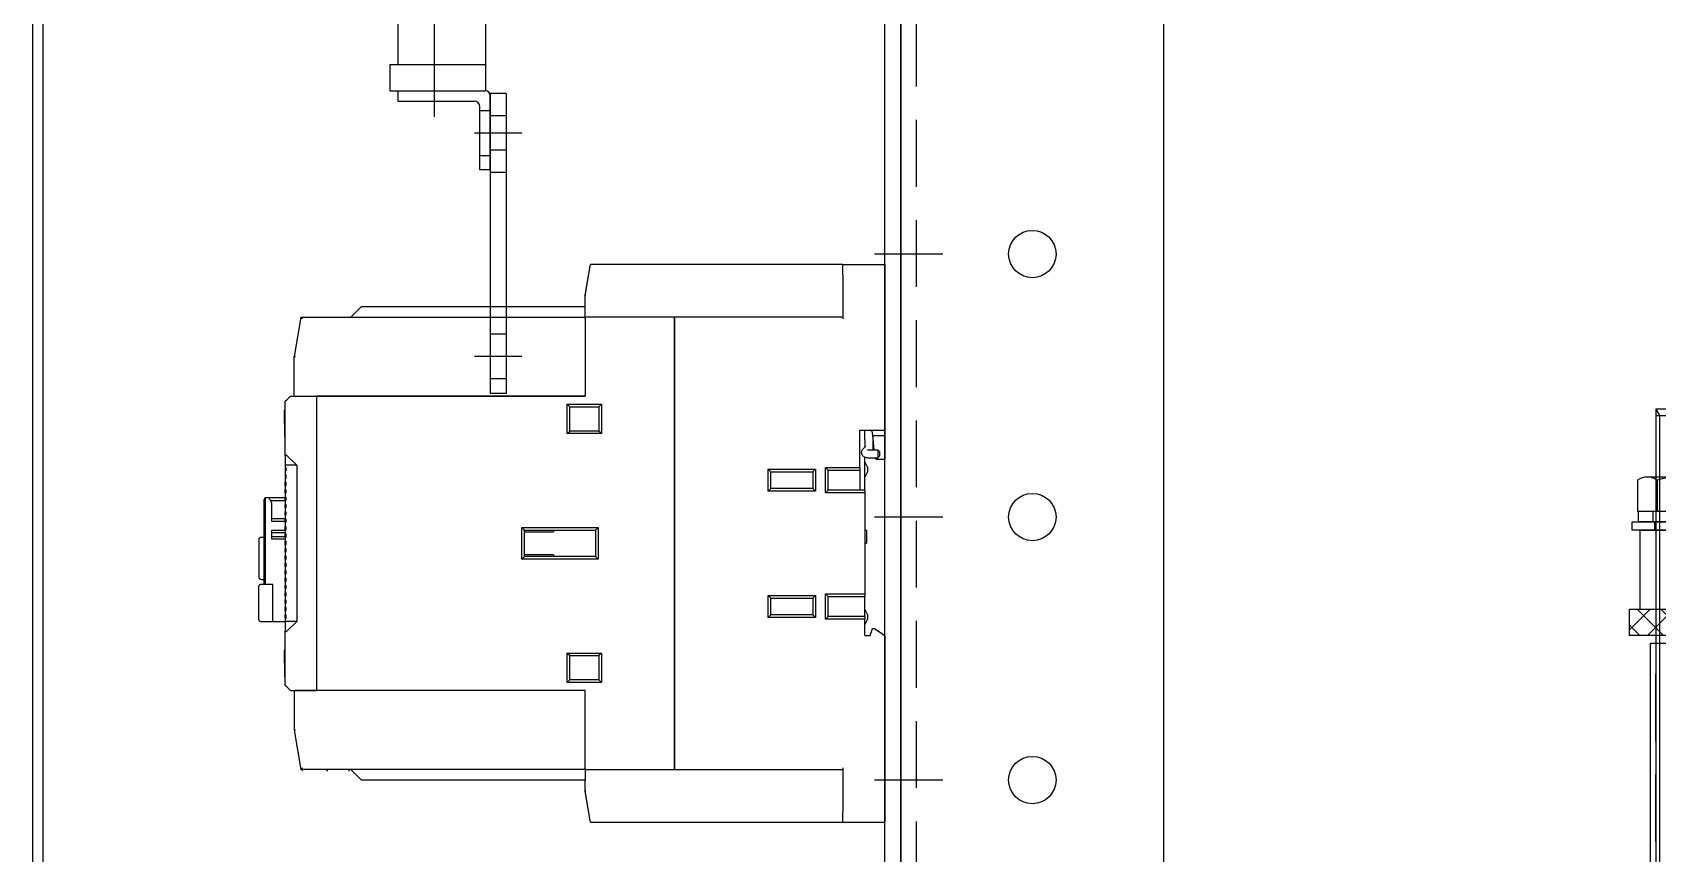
# Model space of a CAD drawing. Header units: millimetres. Extents: x 24815 to 37444, y -10619 to 6020.
# Drawn here: x 35614.8 to 35923.6, y 583 to 739.1 of the extents above; entities that cross this region are included whole.
import ezdxf

# ---------------------------------------------------------------- set-up
doc = ezdxf.new("R2010")
doc.units = ezdxf.units.MM
for name, pattern in [('CENTER', [50.800000000000004, 31.75, -6.35, 6.35, -6.35]), ('CENTER2', [28.575000000000003, 19.05, -3.175, 3.175, -3.175]), ('HIDDEN', [9.524999999999999, 6.35, -3.175]), ('HIDDEN2', [4.762499999999999, 3.175, -1.5875]), ('HIDDENX2', [19.049999999999997, 12.7, -6.349999999999999])]:
    doc.linetypes.add(name, pattern=pattern)
for name, color, linetype in [('3', 3, 'Continuous'), ('CEN', 1, 'CENTER'), ('CENTER', 1, 'CENTER'), ('H', 2, 'HIDDEN'), ('HIDDEN', 2, 'HIDDEN'), ('mmm', 7, 'Continuous'), ('THIN', 3, 'Continuous')]:
    doc.layers.add(name, color=color, linetype=linetype)
doc.layers.add('case', color=3, linetype='Continuous', lineweight=30)

# ---------------------------------------------------------------- blocks, each defined once
blk = doc.blocks.new('234567890oplkjhgijsdertyuioll')
at = {"color": 140}
for p, q in [((-17498.04953878214, 8543.322446422517), (-17498.04953878214, 9439.322446422513)), ((-17448.04953878214, 8543.322446422517), (-17448.04953878214, 9439.322446422513))]:
    blk.add_line(p, q, dxfattribs=at)
at = {"color": 1}
for p, q in [((-17490.04953878214, 9216.322446422506), (-17503.04953878216, 9216.322446422506)), ((-17490.04953878214, 9216.322446422506), (-17503.04953878216, 9216.322446422506)), ((-17490.04953878214, 9166.322446422506), (-17503.04953878216, 9166.322446422506)), ((-17490.04953878214, 9116.322446422506), (-17503.04953878216, 9116.322446422506))]:
    blk.add_line(p, q, dxfattribs=at)
at = {"color": 140}
for centre in [(-17473.04953878214, 9216.322446422528), (-17473.04953878214, 9166.322446422528), (-17473.04953878214, 9116.322446422528)]:
    blk.add_circle(centre, 4.5, dxfattribs=at)
at = {"layer": 'HIDDEN', "color": 2, "linetype": 'HIDDENX2'}
blk.add_line((-17495.04953878214, 8543.322446422517), (-17495.04953878214, 9439.322446422513), dxfattribs=at)
blk = doc.blocks.new('A$C7B1C76C4')
at = {"layer": '3'}
blk.add_lwpolyline([(20.00000000002183, -64.99999999990541), (19.99999999998545, -52.99999999990541), (2.182787284255028e-11, -52.99999999996362), (-3.979948814958334e-09, -747.0000000000364), (20.00000000002183, -747.0000000000364), (20.00000000002183, -735.0000000000946), (18.00000000001455, -735.0000000000946), (18.00000000001455, -745.0000000000655), (2.000000000021828, -745.0000000000655), (2.000000000021828, -54.99999999994179), (18.00000000001455, -54.99999999994179), (18.00000000001455, -64.99999999990541), (20.00000000002183, -64.99999999990541)], dxfattribs=at)
blk.add_blockref('234567890oplkjhgijsdertyuioll', (17663.04953878214, -9441.322446422544))
blk = doc.blocks.new('8796OUKHJFNFGFGFGFG')
at = {"layer": 'case', "color": 3, "lineweight": -3}
for p, q in [((-10103.01621569558, 14355.55517167767), (-10103.01621569558, 14900.55517167767)), ((-10100.01621569559, 14900.55517167767), (-10100.01621569558, 14355.55517167767))]:
    blk.add_line(p, q, dxfattribs=at)
blk = doc.blocks.new('A$C228F49E4')
at = {"color": 7, "linetype": 'Continuous'}
for p, q in [((-24.05811916634957, -0.2939692619984271), (-24.00628445415168, 0)), ((-24.02391715215163, -0.2999999999992724), (-23.97101905784984, 0)), ((-23.97101905784984, 0), (-24.00628445415168, 0)), ((23.97101905784984, 0), (-23.97101905784984, 0)), ((23.97101905784984, 0), (31.97101905795171, 0)), ((23.97101905784984, 0), (31.97101905795171, 0)), ((23.97101905784984, -2.000000000098225), (23.97101905784984, 0)), ((31.97101905795171, 0), (31.97101905795171, -2.000000000098225)), ((-25.02898094204829, -5.799999999897409), (-24.05811916634957, -0.2939692619984271)), ((-25.02898094204829, -6), (-24.02391715215163, -0.2999999999992724)), ((23.97101905784984, -2.000000000098225), (23.97101905784984, -10.29999999989741)), ((31.97101905795171, -2.000000000098225), (31.97101905795171, -31.5)), ((-25.02898094204829, -5.799999999897409), (-25.02898094204829, -6)), ((-25.02898094204829, -8.000000000098225), (-25.02898094204829, -6)), ((-67.52898094215016, -8.000000000098225), (-69.52898094225202, -9.999999999898137)), ((-67.52898094215016, -8.000000000098225), (-25.02898094204829, -8.000000000098225)), ((-25.02898094204829, -9.999999999898137), (-25.02898094204829, -8.000000000098225)), ((-79.00652858684953, -9.999999999898137), (-80.32898094225129, -17.49999999989814)), ((-79.00652858684953, -9.999999999898137), (-25.02898094204829, -9.999999999898137)), ((-79.00652858684953, -9.999999999898137), (-25.02898094204829, -9.999999999898137)), ((-25.02898094204829, -9.999999999898137), (-25.02898094204829, -10.01809613789737)), ((-8.02898094225202, -9.999999999898137), (-25.02898094204829, -9.999999999898137)), ((-25.02898094204829, -10.01809613789737), (-25.02898094204829, -9.999999999898137)), ((-25.02898094204829, -10.01809613789737), (-25.02898094204829, -10.05760070339966)), ((-25.02898094204829, -10.05760070339966), (-25.02898094204829, -10.01809613789737)), ((-25.02898094204829, -10.05760070339966), (-25.02898094204829, -10.0904332850987)), ((-25.02898094204829, -10.0904332850987), (-25.02898094204829, -10.05760070339966)), ((-25.02898094204829, -10.0904332850987), (-25.02898094204829, -10.12336190639871)), ((-25.02898094204829, -10.12336190639871), (-25.02898094204829, -10.0904332850987)), ((-25.02898094204829, -10.12336190639871), (-25.02898094204829, -10.20081601619859)), ((-25.02898094204829, -10.20081601619859), (-25.02898094204829, -10.12336190639871)), ((-25.02898094204829, -10.20081601619859), (-25.02898094204829, -10.29999999989741)), ((-25.02898094204829, -10.29999999989741), (-25.02898094204829, -10.20081601619859)), ((-25.02898094204829, -10.29999999989741), (-25.02898094204829, -24.99999999989814)), ((-25.02898094204829, -10.29999999989741), (-25.02898094204829, -24.99999999989814)), ((23.97101905784984, -9.999999999898137), (-8.02898094225202, -9.999999999898137)), ((-8.02898094225202, -10.01449422239966), (-8.02898094225202, -9.999999999898137)), ((-8.02898094225202, -9.999999999898137), (-8.02898094225202, -10.29999999989741)), ((-8.02898094225202, -10.05779975789847), (-8.02898094225202, -10.01449422239966)), ((-8.02898094225202, -10.12367982149954), (-8.02898094225202, -10.05779975789847)), ((-8.02898094225202, -10.20795447839919), (-8.02898094225202, -10.12367982149954)), ((-8.02898094225202, -10.29999999989741), (-8.02898094225202, -10.20795447839919)), ((-8.02898094225202, -10.29999999989741), (-8.02898094225202, -95.69999999999891)), ((-8.02898094225202, -95.69999999999891), (-8.02898094225202, -10.29999999989741)), ((-80.32898094225129, -24.99999999989814), (-80.32898094225129, -17.49999999989814)), ((-80.32898094225129, -24.99999999989814), (-80.32898094225129, -17.49999999989814)), ((-82.12898094225056, -27.69999999989886), (-82.12898094225056, -29.84999999999854)), ((-82.12898094225056, -29.84999999999854), (-82.12898094225056, -27.70004369639901)), ((-82.02898094204829, -26.00000000009823), (-81.72898094205266, -25.70000000009895)), ((-82.02898094204829, -36.32842329509913), (-82.02898094204829, -26.00000000009823)), ((-82.02898094204829, -36.32842329509913), (-82.02898094204829, -26.00000000009823)), ((-81.02898094215016, -24.99999999989814), (-81.72898094205266, -25.70000000009895)), ((-81.02898094215016, -24.99999999989814), (-80.32898094225129, -24.99999999989814)), ((-80.32898094225129, -24.99999999989814), (-80.02898094225202, -24.99999999989814)), ((-80.02898094225202, -24.99999999989814), (-76.02898094204829, -24.99999999989814)), ((-80.02898094225202, -24.99999999989814), (-76.02898094204829, -24.99999999989814)), ((-76.02898094204829, -24.99999999989814), (-25.02898094204829, -24.99999999989814)), ((-76.02898094204829, -24.99999999989814), (-76.02898094204829, -80.99999999999818)), ((-76.02898094204829, -24.99999999989814), (-76.02898094204829, -80.99999999999818)), ((-25.02898094204829, -24.99999999989814), (-76.02898094204829, -24.99999999989814)), ((-28.42898094224984, -26.54999999999927), (-27.92898094215161, -27.0500000000975)), ((-28.42898094224984, -32.15000000009968), (-28.42898094224984, -26.54999999999927)), ((-28.42898094224984, -26.54999999999927), (-21.92898094215161, -26.54999999999927)), ((-27.92898094215161, -27.0500000000975), (-22.42898094224984, -27.0500000000975)), ((-27.92898094215161, -31.64999999999782), (-27.92898094215161, -27.0500000000975)), ((-21.92898094215161, -26.54999999999927), (-22.42898094224984, -27.0500000000975)), ((-22.42898094224984, -27.0500000000975), (-22.42898094224984, -31.64999999999782)), ((-21.92898094215161, -26.54999999999927), (-21.92898094215161, -32.15000000009968)), ((-82.12898094225056, -30.20000000009895), (-82.12898094225056, -29.84999999999854)), ((-82.12898094225056, -29.84999999999854), (-82.12898094225056, -30.20000000009895)), ((-82.12898094225056, -30.20000000009895), (-82.12898094225056, -30.54999999989741)), ((-82.12898094225056, -30.20000000009895), (-82.12898094225056, -30.54999999989741)), ((-82.12898094225056, -30.54999999989741), (-82.12898094225056, -32.69995630349877)), ((-82.12898094225056, -30.54999999989741), (-82.12898094225056, -32.69999999999891)), ((-28.42898094224984, -32.15000000009968), (-27.92898094215161, -31.64999999999782)), ((-21.92898094215161, -32.15000000009968), (-28.42898094224984, -32.15000000009968)), ((-22.42898094224984, -31.64999999999782), (-27.92898094215161, -31.64999999999782)), ((-21.92898094215161, -32.15000000009968), (-22.42898094224984, -31.64999999999782)), ((27.1710190579488, -38.60000000009859), (27.1710190579488, -31.5)), ((27.1710190579488, -31.5), (31.97101905795171, -31.5)), ((28.17101905785057, -31.58987272859849), (28.17101905785057, -31.5)), ((28.17101905785057, -33.3205080755979), (28.17101905785057, -31.58987272859849)), ((28.17101905785057, -33.3205080755979), (28.17101905785057, -34.68994744799784)), ((28.17101905785057, -33.3205080755979), (28.17101905785057, -34.68994744799784)), ((29.65850772134763, -32.49999999989814), (29.6109508198515, -31.95642212849998)), ((29.89905625875144, -35.24948236199816), (29.65850772134763, -32.49999999989814)), ((29.65850772134763, -32.49999999989814), (31.97101905795171, -32.49999999989814)), ((29.67101905785057, -32.64300523019847), (29.67101905785057, -34.96472381969943)), ((29.67101905785057, -32.64300523019847), (29.67101905785057, -34.96472381969943)), ((31.97101905795171, -31.5), (31.97101905795171, -32.49999999989814)), ((31.97101905795171, -32.49999999989814), (31.97101905795171, -36.99999999989814)), ((-82.02898094204829, -36.32842329509913), (-82.02898094204829, -38.15000000009968)), ((-81.72898094205266, -36.32842329509913), (-79.76623924245177, -38.15000000009968)), ((28.03364765594779, -34.82948308109917), (27.71752328775074, -35.15058786179725)), ((28.35559746765102, -34.50246107939893), (28.03364765594779, -34.82948308109917)), ((28.17101905785057, -42.89999999999782), (28.17101905785057, -36.59612294639737)), ((29.22101905784984, -35.24948236199816), (30.62098531425181, -35.24948236199816)), ((29.22101905784984, -36.74948236199816), (30.62098531425181, -36.74948236199816)), ((30.05371403145, -36.74948236199816), (30.32710605945067, -36.99999999989814)), ((30.32710605945067, -36.99999999989814), (31.97101905795171, -36.99999999989814)), ((30.62098452555256, -35.24948236199816), (30.62101905794952, -36.19359664559852)), ((30.62101905794952, -36.19359664559852), (30.62098452555256, -36.74948236199816)), ((30.92102424075165, -35.54949742709869), (30.62099395034784, -35.24947372559836)), ((30.92102424075165, -36.44946729659932), (30.62099395034784, -36.74949099809965)), ((30.9210190579488, -35.54958634049763), (30.9210190579488, -35.99948236199816)), ((30.9210190579488, -35.99948236199816), (30.9210190579488, -36.11595093209871)), ((30.9210190579488, -36.11595093209871), (30.9210190579488, -36.44937838319856)), ((-82.02898094204829, -38.15000000009968), (-82.02898094204829, -38.60000000009859)), ((-79.76623924245177, -38.15000000009968), (-82.02898094204829, -38.15000000009968)), ((-82.02898094204829, -38.60000000009859), (-82.02898094204829, -39.20000000009895)), ((-82.02898094204829, -38.60000000009859), (-81.82898094225129, -38.60000000009859)), ((-82.02898094204829, -39.20000000009895), (-82.02898094204829, -39.99999999989814)), ((-82.02898094204829, -39.20000000009895), (-81.82898094225129, -39.20000000009895)), ((-82.02898094204829, -39.99999999989814), (-82.02898094204829, -40.29999999989741)), ((-82.02898094204829, -39.99999999989814), (-81.82898094225129, -39.99999999989814)), ((-81.82898094225129, -39.20000000009895), (-81.82898094225129, -38.60000000009859)), ((-81.82898094225129, -40.5999999998985), (-81.82898094225129, -39.99999999989814)), ((-79.76623924245177, -38.15000000009968), (-79.76623924245177, -67.85000000009859)), ((9.771019057947342, -38.90000000009968), (18.77101905794734, -38.90000000009968)), ((9.771019057947342, -43.10000000009859), (9.771019057947342, -38.90000000009968)), ((9.771019057947342, -38.90000000009968), (10.27101905775089, -39.39999999989959)), ((10.27101905775089, -42.59999999999854), (10.27101905775089, -39.39999999989959)), ((10.27101905775089, -39.39999999989959), (18.27101905784912, -39.39999999989959)), ((18.77101905794734, -38.90000000009968), (18.27101905784912, -39.39999999989959)), ((18.27101905784912, -39.39999999989959), (18.27101905784912, -42.59999999999854)), ((18.77101905794734, -38.90000000009968), (18.77101905794734, -43.10000000009859)), ((20.67101905785057, -38.60000000009859), (27.1710190579488, -38.60000000009859)), ((20.67101905785057, -43.40000000009968), (20.67101905785057, -38.60000000009859)), ((20.67101905785057, -38.60000000009859), (21.1710190579488, -39.0999999998985)), ((21.1710190579488, -39.0999999998985), (27.1710190579488, -39.0999999998985)), ((21.1710190579488, -42.89999999999782), (21.1710190579488, -39.0999999998985)), ((27.1710190579488, -38.60000000009859), (27.1710190579488, -39.0999999998985)), ((27.1710190579488, -39.0999999998985), (27.1710190579488, -42.89999999999782)), ((28.6710190579488, -38.49999999989814), (28.17101905785057, -37.5)), ((28.17101905785057, -40.5), (28.6710190579488, -39.50000000009823)), ((28.6710190579488, -38.49999999989814), (28.6710190579488, -39.50000000009823)), ((-82.02898094204829, -40.29999999989741), (-82.02898094204829, -40.5999999998985)), ((-82.02898094204829, -40.5999999998985), (-82.02898094204829, -41.39999999999782)), ((-82.02898094204829, -40.5999999998985), (-81.82898094225129, -40.5999999998985)), ((-82.02898094204829, -42), (-82.02898094204829, -41.39999999999782)), ((-82.02898094204829, -41.39999999999782), (-81.82898094225129, -41.39999999999782)), ((-82.02898094204829, -42), (-82.02898094204829, -42.8000000000975)), ((-82.02898094204829, -42), (-81.82898094225129, -42)), ((-82.02898094204829, -43.40000000009968), (-82.02898094204829, -42.8000000000975)), ((-82.02898094204829, -42.8000000000975), (-81.82898094225129, -42.8000000000975)), ((-81.82898094225129, -42), (-81.82898094225129, -41.39999999999782)), ((-81.82898094225129, -43.40000000009968), (-81.82898094225129, -42.8000000000975)), ((9.771019057947342, -43.10000000009859), (10.27101905775089, -42.59999999999854)), ((18.77101905794734, -43.10000000009859), (9.771019057947342, -43.10000000009859)), ((18.27101905784912, -42.59999999999854), (10.27101905775089, -42.59999999999854)), ((18.77101905794734, -43.10000000009859), (18.27101905784912, -42.59999999999854)), ((20.67101905785057, -43.40000000009968), (21.1710190579488, -42.89999999999782)), ((28.17101905785057, -42.89999999999782), (21.1710190579488, -42.89999999999782)), ((28.17101905785057, -42.89999999999782), (28.17101905785057, -43.40000000009968)), ((-86.02898094204829, -60.85000000009859), (-86.02898094204829, -44.65000000009968)), ((-85.72898094204902, -60.85000000009859), (-85.72898094204902, -44.35000000009859)), ((-82.02898094204829, -44.35000000009859), (-85.72898094204902, -44.35000000009859)), ((-84.52898094204829, -45.35000000009859), (-85.02898094204829, -44.35000000009859)), ((-84.77898094204829, -44.85000000009859), (-81.8289809420512, -44.85000000009859)), ((-84.52898094204829, -48.85000000009859), (-84.52898094204829, -45.35000000009859)), ((-82.02898094204829, -43.40000000009968), (-82.02898094204829, -44.19999999989886)), ((-82.02898094204829, -43.40000000009968), (-81.82898094225129, -43.40000000009968)), ((-82.02898094204829, -44.79999999989741), (-82.02898094204829, -44.19999999989886)), ((-82.02898094204829, -44.19999999989886), (-81.82898094225129, -44.19999999989886)), ((-82.02898094204829, -44.79999999989741), (-82.02898094204829, -45.59999999999854)), ((-82.02898094204829, -44.79999999989741), (-81.82898094225129, -44.79999999989741)), ((-82.02898094204829, -46.19999999999891), (-82.02898094204829, -45.59999999999854)), ((-82.02898094204829, -45.59999999999854), (-81.82898094225129, -45.59999999999854)), ((-82.02898094204829, -46.19999999999891), (-82.02898094204829, -47.00000000009823)), ((-82.02898094204829, -46.19999999999891), (-81.82898094225129, -46.19999999999891)), ((-81.82898094225129, -44.79999999989741), (-81.82898094225129, -44.19999999989886)), ((-81.82898094225129, -46.19999999999891), (-81.82898094225129, -45.59999999999854)), ((28.17101905785057, -43.40000000009968), (20.67101905785057, -43.40000000009968)), ((28.17101905785057, -43.40000000009968), (28.17101905785057, -62.60000000009859)), ((-82.02898094204829, -48.35000000009859), (-84.52898094204829, -48.35000000009859)), ((-82.02898094204829, -48.85000000009859), (-84.52898094204829, -48.85000000009859)), ((-82.02898094204829, -47.60000000009859), (-82.02898094204829, -47.00000000009823)), ((-82.02898094204829, -47.00000000009823), (-81.82898094225129, -47.00000000009823)), ((-82.02898094204829, -47.60000000009859), (-82.02898094204829, -48.39999999989959)), ((-82.02898094204829, -47.60000000009859), (-81.82898094225129, -47.60000000009859)), ((-82.02898094204829, -48.99999999989814), (-82.02898094204829, -48.39999999989959)), ((-82.02898094204829, -48.39999999989959), (-81.82898094225129, -48.39999999989959)), ((-82.02898094204829, -48.99999999989814), (-82.02898094204829, -49.79999999999927)), ((-82.02898094204829, -48.99999999989814), (-81.82898094225129, -48.99999999989814)), ((-81.82898094225129, -47.60000000009859), (-81.82898094225129, -47.00000000009823)), ((-81.82898094225129, -48.99999999989814), (-81.82898094225129, -48.39999999989959)), ((-87.02898094204829, -52.35000000009859), (-87.02898094204829, -59.35000000009859)), ((-86.52898094204829, -51.85000000009859), (-86.02898094204829, -51.85000000009859)), ((-84.52898094204829, -52.21602540389722), (-84.52898094204829, -50.48397459629814)), ((-84.52898094204829, -50.48397459629814), (-82.02898094204829, -50.48397459629814)), ((-84.52898094204829, -50.91698729819836), (-82.02898094204829, -50.91698729819836)), ((-82.02898094204829, -51.78301270199881), (-84.52898094204829, -51.78301270199881)), ((-82.02898094204829, -52.21602540389722), (-84.52898094204829, -52.21602540389722)), ((-82.02898094204829, -50.39999999999782), (-82.02898094204829, -49.79999999999927)), ((-82.02898094204829, -49.79999999999927), (-81.82898094225129, -49.79999999999927)), ((-82.02898094204829, -50.39999999999782), (-82.02898094204829, -51.20000000009895)), ((-82.02898094204829, -50.39999999999782), (-81.82898094225129, -50.39999999999782)), ((-82.02898094204829, -51.8000000000975), (-82.02898094204829, -51.20000000009895)), ((-82.02898094204829, -51.20000000009895), (-81.82898094225129, -51.20000000009895)), ((-82.02898094204829, -51.8000000000975), (-82.02898094204829, -52.5999999998985)), ((-82.02898094204829, -51.8000000000975), (-81.82898094225129, -51.8000000000975)), ((-81.82898094225129, -50.39999999999782), (-81.82898094225129, -49.79999999999927)), ((-81.82898094225129, -51.8000000000975), (-81.82898094225129, -51.20000000009895)), ((-37.02898094204829, -50.00000000009823), (-22.52898094215016, -50.00000000009823)), ((-37.02898094204829, -56.00000000009823), (-37.02898094204829, -50.00000000009823)), ((-37.02898094204829, -50.00000000009823), (-36.52898094225202, -50.49999999989814)), ((-36.52898094225202, -55.5), (-36.52898094225202, -50.49999999989814)), ((-36.52898094225202, -50.49999999989814), (-23.02898094225202, -50.49999999989814)), ((-36.52898094225202, -50.79999999989741), (-31.02898094204829, -50.79999999989741)), ((-31.02898094204829, -50.49999999989814), (-31.02898094204829, -50.79999999989741)), ((-22.52898094215016, -50.00000000009823), (-23.02898094225202, -50.49999999989814)), ((-23.02898094225202, -50.49999999989814), (-23.02898094225202, -55.5)), ((-22.52898094215016, -50.00000000009823), (-22.52898094215016, -56.00000000009823)), ((28.17101905785057, -50.49999999989814), (28.47101905784984, -50.49999999989814)), ((28.47101905784984, -50.49999999989814), (28.47101905784984, -53.00000000009823)), ((-82.02898094204829, -53.19999999989886), (-82.02898094204829, -52.5999999998985)), ((-82.02898094204829, -52.5999999998985), (-81.82898094225129, -52.5999999998985)), ((-82.02898094204829, -53.19999999989886), (-82.02898094204829, -54)), ((-82.02898094204829, -53.19999999989886), (-81.82898094225129, -53.19999999989886)), ((-82.02898094204829, -54.59999999999854), (-82.02898094204829, -54)), ((-82.02898094204829, -54), (-81.82898094225129, -54)), ((-82.02898094204829, -54.59999999999854), (-82.02898094204829, -55.40000000009968)), ((-82.02898094204829, -54.59999999999854), (-81.82898094225129, -54.59999999999854)), ((-82.02898094204829, -56.00000000009823), (-82.02898094204829, -55.40000000009968)), ((-82.02898094204829, -55.40000000009968), (-81.82898094225129, -55.40000000009968)), ((-81.82898094225129, -53.19999999989886), (-81.82898094225129, -52.5999999998985)), ((-81.82898094225129, -54.59999999999854), (-81.82898094225129, -54)), ((-81.82898094225129, -56.00000000009823), (-81.82898094225129, -55.40000000009968)), ((-37.02898094204829, -56.00000000009823), (-36.52898094225202, -55.5)), ((-31.02898094204829, -55.19999999999891), (-36.52898094225202, -55.19999999999891)), ((-23.02898094225202, -55.5), (-36.52898094225202, -55.5)), ((-31.02898094204829, -55.19999999999891), (-31.02898094204829, -55.5)), ((-22.52898094215016, -56.00000000009823), (-23.02898094225202, -55.5)), ((28.17101905785057, -53.00000000009823), (28.47101905784984, -53.00000000009823)), ((-82.02898094204829, -56.00000000009823), (-82.02898094204829, -56.79999999989741)), ((-82.02898094204829, -56.00000000009823), (-81.82898094225129, -56.00000000009823)), ((-82.02898094204829, -57.39999999989959), (-82.02898094204829, -56.79999999989741)), ((-82.02898094204829, -56.79999999989741), (-81.82898094225129, -56.79999999989741)), ((-82.02898094204829, -57.39999999989959), (-82.02898094204829, -58.19999999999891)), ((-82.02898094204829, -57.39999999989959), (-81.82898094225129, -57.39999999989959)), ((-82.02898094204829, -58.79999999999927), (-82.02898094204829, -58.19999999999891)), ((-82.02898094204829, -58.19999999999891), (-81.82898094225129, -58.19999999999891)), ((-81.82898094225129, -57.39999999989959), (-81.82898094225129, -56.79999999989741)), ((-81.82898094225129, -58.79999999999927), (-81.82898094225129, -58.19999999999891)), ((-22.52898094215016, -56.00000000009823), (-37.02898094204829, -56.00000000009823)), ((-87.02898094204829, -67.5500000000975), (-87.02898094204829, -61.15000000009968)), ((-84.3289809420512, -60.85000000009859), (-86.72898094204902, -60.85000000009859)), ((-86.52898094204829, -59.85000000009859), (-86.02898094204829, -59.85000000009859)), ((-84.3289809420512, -67.85000000009859), (-84.3289809420512, -60.85000000009859)), ((-82.02898094204829, -58.79999999999927), (-82.02898094204829, -59.60000000009859)), ((-82.02898094204829, -58.79999999999927), (-81.82898094225129, -58.79999999999927)), ((-82.02898094204829, -60.20000000009895), (-82.02898094204829, -59.60000000009859)), ((-82.02898094204829, -59.60000000009859), (-81.82898094225129, -59.60000000009859)), ((-82.02898094204829, -60.20000000009895), (-82.02898094204829, -60.99999999989814)), ((-82.02898094204829, -60.20000000009895), (-81.82898094225129, -60.20000000009895)), ((-82.02898094204829, -61.5999999998985), (-82.02898094204829, -60.99999999989814)), ((-82.02898094204829, -60.99999999989814), (-81.82898094225129, -60.99999999989814)), ((-82.02898094204829, -61.5999999998985), (-82.02898094204829, -62.39999999999782)), ((-82.02898094204829, -61.5999999998985), (-81.82898094225129, -61.5999999998985)), ((-81.82898094225129, -60.20000000009895), (-81.82898094225129, -59.60000000009859)), ((-81.82898094225129, -61.5999999998985), (-81.82898094225129, -60.99999999989814)), ((-82.02898094204829, -63), (-82.02898094204829, -62.39999999999782)), ((-82.02898094204829, -62.39999999999782), (-81.82898094225129, -62.39999999999782)), ((-82.02898094204829, -63), (-82.02898094204829, -63.8000000000975)), ((-82.02898094204829, -63), (-81.82898094225129, -63)), ((-82.02898094204829, -64.40000000009968), (-82.02898094204829, -63.8000000000975)), ((-82.02898094204829, -63.8000000000975), (-81.82898094225129, -63.8000000000975)), ((-82.02898094204829, -64.40000000009968), (-82.02898094204829, -65.19999999989886)), ((-82.02898094204829, -64.40000000009968), (-81.82898094225129, -64.40000000009968)), ((-81.82898094225129, -63), (-81.82898094225129, -62.39999999999782)), ((-81.82898094225129, -64.40000000009968), (-81.82898094225129, -63.8000000000975)), ((9.771019057947342, -62.90000000009968), (18.77101905794734, -62.90000000009968)), ((9.771019057947342, -67.10000000009859), (9.771019057947342, -62.90000000009968)), ((9.771019057947342, -62.90000000009968), (10.27101905775089, -63.39999999989959)), ((10.27101905775089, -66.59999999999854), (10.27101905775089, -63.39999999989959)), ((10.27101905775089, -63.39999999989959), (18.27101905784912, -63.39999999989959)), ((18.27101905784912, -63.39999999989959), (18.77101905794734, -62.90000000009968)), ((18.27101905784912, -63.39999999989959), (18.27101905784912, -66.59999999999854)), ((18.77101905794734, -62.90000000009968), (18.77101905794734, -67.10000000009859)), ((20.67101905785057, -62.60000000009859), (28.17101905785057, -62.60000000009859)), ((20.67101905785057, -67.40000000009968), (20.67101905785057, -62.60000000009859)), ((20.67101905785057, -62.60000000009859), (21.1710190579488, -63.0999999998985)), ((21.1710190579488, -63.0999999998985), (28.17101905785057, -63.0999999998985)), ((21.1710190579488, -66.89999999999782), (21.1710190579488, -63.0999999998985)), ((28.17101905785057, -62.60000000009859), (28.17101905785057, -63.0999999998985)), ((28.17101905785057, -66.89999999999782), (28.17101905785057, -63.0999999998985)), ((-86.72898094204902, -67.85000000009859), (-82.02898094204829, -67.85000000009859)), ((-82.02898094204829, -65.79999999989741), (-82.02898094204829, -65.19999999989886)), ((-82.02898094204829, -65.19999999989886), (-81.82898094225129, -65.19999999989886)), ((-82.02898094204829, -65.79999999989741), (-82.02898094204829, -66.59999999999854)), ((-82.02898094204829, -65.79999999989741), (-81.82898094225129, -65.79999999989741)), ((-82.02898094204829, -67.19999999999891), (-82.02898094204829, -66.59999999999854)), ((-82.02898094204829, -66.59999999999854), (-81.82898094225129, -66.59999999999854)), ((-82.02898094204829, -67.19999999999891), (-82.02898094204829, -67.85000000009859)), ((-82.02898094204829, -67.19999999999891), (-81.82898094225129, -67.19999999999891)), ((-82.02898094204829, -67.85000000009859), (-82.02898094204829, -69.67157670479719)), ((-79.76623924245177, -67.85000000009859), (-82.02898094204829, -67.85000000009859)), ((-81.82898094225129, -65.79999999989741), (-81.82898094225129, -65.19999999989886)), ((-81.82898094225129, -67.19999999999891), (-81.82898094225129, -66.59999999999854)), ((-79.76623924245177, -67.85000000009859), (-81.72898094205266, -69.67157670479719)), ((9.771019057947342, -67.10000000009859), (10.27101905775089, -66.59999999999854)), ((18.77101905794734, -67.10000000009859), (9.771019057947342, -67.10000000009859)), ((18.27101905784912, -66.59999999999854), (10.27101905775089, -66.59999999999854)), ((18.77101905794734, -67.10000000009859), (18.27101905784912, -66.59999999999854)), ((20.67101905785057, -67.40000000009968), (21.1710190579488, -66.89999999999782)), ((28.17101905785057, -67.40000000009968), (20.67101905785057, -67.40000000009968)), ((28.17101905785057, -66.89999999999782), (21.1710190579488, -66.89999999999782)), ((28.6710190579488, -66.50000000009823), (28.17101905785057, -65.49999999989814)), ((28.17101905785057, -66.89999999999782), (28.17101905785057, -67.40000000009968)), ((28.17101905785057, -70.49999999999818), (28.17101905785057, -67.40000000009968)), ((28.17101905785057, -68.49999999989814), (28.6710190579488, -67.49999999999818)), ((28.6710190579488, -66.50000000009823), (28.6710190579488, -67.49999999999818)), ((-82.02898094204829, -80.00000000009823), (-82.02898094204829, -69.67157670479719)), ((-82.02898094204829, -80.00000000009823), (-82.02898094204829, -69.67157670479719)), ((28.17101905785057, -70.49999999999818), (29.17101905774871, -70.49999999999818)), ((29.17101905774871, -70.49999999999818), (29.57101905795025, -69.20000000009895)), ((29.57101905795025, -69.20000000009895), (29.97101905784984, -69.20000000009895)), ((29.97101905784984, -69.20000000009895), (31.97101905795171, -70.49999999999818)), ((31.97101905795171, -70.49999999999818), (31.97101905795171, -104.0000000000982)), ((-82.12898094225056, -73.29999999989741), (-82.12898094225056, -75.44999999999891)), ((-82.12898094225056, -75.44999999999891), (-82.12898094225056, -73.30004369639937)), ((-28.42898094224984, -79.44999999989886), (-28.42898094224984, -73.85000000009859)), ((-28.42898094224984, -73.85000000009859), (-21.92898094215161, -73.85000000009859)), ((-28.42898094224984, -73.85000000009859), (-27.92898094215161, -74.3499999998985)), ((-21.92898094215161, -73.85000000009859), (-22.42898094224984, -74.3499999998985)), ((-21.92898094215161, -73.85000000009859), (-21.92898094215161, -79.44999999989886)), ((-82.12898094225056, -75.8000000000975), (-82.12898094225056, -75.44999999999891)), ((-82.12898094225056, -75.44999999999891), (-82.12898094225056, -75.8000000000975)), ((-82.12898094225056, -75.8000000000975), (-82.12898094225056, -76.14999999989959)), ((-82.12898094225056, -75.8000000000975), (-82.12898094225056, -76.14999999989959)), ((-82.12898094225056, -76.14999999989959), (-82.12898094225056, -78.29995630349731)), ((-82.12898094225056, -76.14999999989959), (-82.12898094225056, -78.29999999999927)), ((-27.92898094215161, -74.3499999998985), (-22.42898094224984, -74.3499999998985)), ((-27.92898094215161, -78.95000000009895), (-27.92898094215161, -74.3499999998985)), ((-22.42898094224984, -74.3499999998985), (-22.42898094224984, -78.95000000009895)), ((-81.72898094205266, -80.3000000000975), (-82.02898094204829, -80.00000000009823)), ((-28.42898094224984, -79.44999999989886), (-27.92898094215161, -78.95000000009895)), ((-21.92898094215161, -79.44999999989886), (-28.42898094224984, -79.44999999989886)), ((-22.42898094224984, -78.95000000009895), (-27.92898094215161, -78.95000000009895)), ((-21.92898094215161, -79.44999999989886), (-22.42898094224984, -78.95000000009895)), ((-81.72898094205266, -80.3000000000975), (-81.02898094215016, -80.99999999999818)), ((-81.02898094215016, -80.99999999999818), (-80.32898094225129, -80.99999999999818)), ((-80.32898094225129, -80.99999999999818), (-80.32898094225129, -88.49999999999818)), ((-80.32898094225129, -80.99999999999818), (-80.02898094225202, -80.99999999999818)), ((-76.02898094204829, -80.99999999999818), (-80.02898094225202, -80.99999999999818)), ((-80.02898094225202, -80.99999999999818), (-76.02898094204829, -80.99999999999818)), ((-25.02898094204829, -80.99999999999818), (-76.02898094204829, -80.99999999999818)), ((-25.02898094204829, -80.99999999999818), (-76.02898094204829, -80.99999999999818)), ((-25.02898094204829, -95.69999999999891), (-25.02898094204829, -80.99999999999818)), ((-25.02898094204829, -95.69999999999891), (-25.02898094204829, -80.99999999999818)), ((-80.32898094225129, -88.49999999999818), (-79.00652858684953, -95.99999999999818)), ((-25.02898094204829, -95.69999999999891), (-25.02898094204829, -95.79208151219791)), ((-25.02898094204829, -95.79208151219791), (-25.02898094204829, -95.69999999999891)), ((-8.02898094225202, -95.79204552149895), (-8.02898094225202, -95.69999999999891)), ((-8.02898094225202, -95.69999999999891), (-8.02898094225202, -95.99999999999818)), ((23.97101905784984, -95.69999999999891), (23.97101905784984, -104.0000000000982)), ((-25.02898094204829, -95.99999999999818), (-79.00652858684953, -95.99999999999818)), ((-25.02898094204829, -95.99999999999818), (-79.00652858684953, -95.99999999999818)), ((-74.02898094225202, -96.02055573029793), (-74.02898094225202, -95.99999999999818)), ((-74.02898094225202, -96.02055573029793), (-74.02898094225202, -96.03579856709803)), ((-74.02898094225202, -96.03579856709803), (-74.02898094225202, -96.02055573029793)), ((-74.02898094225202, -96.03579856709803), (-74.02898094225202, -96.07723536569756)), ((-74.02898094225202, -96.07723536569756), (-74.02898094225202, -96.03579856709803)), ((-74.02898094225202, -96.07723536569756), (-74.02898094225202, -96.10289678219851)), ((-74.02898094225202, -96.10289678219851), (-74.02898094225202, -96.07723536569756)), ((-74.02898094225202, -96.10289678219851), (-74.02898094225202, -96.16507397189707)), ((-74.02898094225202, -96.16507397189707), (-74.02898094225202, -96.10289678219851)), ((-74.02898094225202, -96.16507397189707), (-74.02898094225202, -96.19563053939783)), ((-74.02898094225202, -96.19563053939783), (-74.02898094225202, -96.16507397189707)), ((-74.02898094225202, -96.19563053939783), (-74.02898094225202, -96.29999999999927)), ((-74.02898094225202, -96.29999999999927), (-74.02898094225202, -96.19563053939783)), ((-69.52898094225202, -95.99999999999818), (-67.52898094215016, -98.00000000009823)), ((-44.72898094215088, -98.00000000009823), (-67.52898094215016, -98.00000000009823)), ((-25.02898094204829, -98.00000000009823), (-44.72898094215088, -98.00000000009823)), ((-25.02898094204829, -95.79208151219791), (-25.02898094204829, -95.8766380934976)), ((-25.02898094204829, -95.8766380934976), (-25.02898094204829, -95.79208151219791)), ((-25.02898094204829, -95.8766380934976), (-25.02898094204829, -95.90956671479944)), ((-25.02898094204829, -95.90956671479944), (-25.02898094204829, -95.8766380934976)), ((-25.02898094204829, -95.90956671479944), (-25.02898094204829, -95.94239929649848)), ((-25.02898094204829, -95.94239929649848), (-25.02898094204829, -95.90956671479944)), ((-25.02898094204829, -95.94239929649848), (-25.02898094204829, -95.98551213779865)), ((-25.02898094204829, -95.98551213779865), (-25.02898094204829, -95.94239929649848)), ((-25.02898094204829, -95.98551213779865), (-25.02898094204829, -95.99999999999818)), ((-25.02898094204829, -95.99999999999818), (-25.02898094204829, -95.98551213779865)), ((-25.02898094204829, -95.99999999999818), (-25.02898094204829, -98.00000000009823)), ((-25.02898094204829, -95.99999999999818), (-8.02898094225202, -95.99999999999818)), ((-25.02898094204829, -99.99999999989814), (-25.02898094204829, -98.00000000009823)), ((-8.02898094225202, -95.8763201783986), (-8.02898094225202, -95.79204552149895)), ((-8.02898094225202, -95.94220024199967), (-8.02898094225202, -95.8763201783986)), ((-8.02898094225202, -95.98550577779861), (-8.02898094225202, -95.94220024199967)), ((-8.02898094225202, -95.99999999999818), (-8.02898094225202, -95.98550577779861)), ((-8.02898094225202, -95.99999999999818), (23.97101905784984, -95.99999999999818)), ((-25.02898094204829, -99.99999999989814), (-25.02898094204829, -100.1999999999989)), ((-24.02391715215163, -105.6999999998989), (-25.02898094204829, -99.99999999989814)), ((-24.05811916634957, -105.7060307378997), (-25.02898094204829, -100.1999999999989)), ((23.97101905784984, -105.9999999998981), (23.97101905784984, -104.0000000000982)), ((31.97101905795171, -104.0000000000982), (31.97101905795171, -105.9999999998981)), ((-24.00628445415168, -105.9999999998981), (-24.05811916634957, -105.7060307378997)), ((-23.97101905784984, -105.9999999998981), (-24.02391715215163, -105.6999999998989)), ((-23.97101905784984, -105.9999999998981), (-24.00628445415168, -105.9999999998981)), ((-23.97101905784984, -105.9999999998981), (8.871019057949525, -105.9999999998981)), ((8.871019057949525, -105.9999999998981), (9.171019057948797, -105.9999999998981)), ((9.171019057948797, -105.9999999998981), (11.07101905784839, -105.9999999998981)), ((11.07101905784839, -105.9999999998981), (15.27101905784912, -105.9999999998981)), ((15.27101905784912, -105.9999999998981), (17.17101905774871, -105.9999999998981)), ((17.17101905774871, -105.9999999998981), (17.47101905774798, -105.9999999998981)), ((17.47101905774798, -105.9999999998981), (23.97101905784984, -105.9999999998981)), ((23.97101905784984, -105.9999999998981), (31.97101905795171, -105.9999999998981))]:
    blk.add_line(p, q, dxfattribs=at)
for centre, radius, start, end in [((-81.82898094225129, -27.69999999989886), 0.3, 132.1725964174946, 180), ((-81.82898094225129, -32.69999999999891), 0.3, 180, 227.8274035825054), ((29.11285347074772, -32.00000000009823), 0.5000000001, 5.000000000025983, 90), ((-85.72898094204902, -44.65000000009968), 0.3, 90, 180), ((-86.52898094204829, -52.35000000009859), 0.5, 90, 180), ((-86.52898094204829, -59.35000000009859), 0.5, 180, 270), ((-86.72898094204902, -61.15000000009968), 0.3, 90, 180), ((-86.72898094204902, -67.5500000000975), 0.3, 180, 270), ((-81.82898094225129, -73.29999999989741), 0.3, 132.1725964174946, 180), ((-81.82898094225129, -78.29999999999927), 0.3, 180, 227.8274035825054), ((-78.52898094225202, -96.29999999999927), 0.3, 90, 180), ((-78.52898094225202, -96.29999999999927), 0.3, 111.900784193158, 121.5235608323016), ((-70.12898094225056, -96.29999999999927), 0.3, 0, 90), ((-70.12898094225056, -96.29999999999927), 0.3, 41.45927347240482, 48.47375137511165), ((-70.12898094225056, -96.29999999999927), 0.3, 27.05949279629286, 41.45927347240482), ((-70.12898094225056, -96.29999999999927), 0.3, 0, 20.5017036717716)]:
    blk.add_arc(centre, radius, start, end, dxfattribs=at)
for points, start_tangent, end_tangent in [([(-79.00652858684953, -9.999999999898137), (-78.98963287935294, -10.02013551989876), (-78.94718546234981, -10.07072238179899), (-78.88915740435004, -10.1398775282978), (-78.82292078924911, -10.21881525209756), (-78.75479869754963, -10.29999999989741)], (0.642787609606846, -0.7660444431858486), (0.642787609606846, -0.7660444431858486)), ([(-80.02898094225202, -17.52624659909998), (-80.14356940395191, -17.51622140759901), (-80.24088943724746, -17.50770700799876), (-80.30605537364863, -17.50200572729955), (-80.32898094225129, -17.49999999989814)], (-0.9961946980507411, 0.08715574321634273), (-0.9961946980507411, 0.08715574321634273)), ([(-81.72898094205266, -36.32842329509913), (-81.80503971584949, -36.26693157029877), (-81.87872734034863, -36.22661292479825), (-81.94228669094991, -36.21310265069769), (-81.98972055255035, -36.22715735519887), (-82.01912498985075, -36.2667900473989), (-82.02898094204829, -36.32842329509913)], (-0.7329739332719438, 0.6802567259085766), (0, -1)), ([(27.71752328775074, -35.15058786179725), (27.55902902415073, -35.37091719179807), (27.47850539564934, -35.63029682819979), (27.47106674924908, -35.74067135489895)], (-0.7015587965350089, -0.7126115737232661), (0.0002518434211056067, -0.9999999682874453)), ([(27.47106674924908, -35.74067135489895), (27.48982577565221, -35.91502961699734), (27.6053946016491, -36.19134242729888), (27.81499511414768, -36.41693509649849), (28.07371736505047, -36.56559092609859), (28.39608631035117, -36.66674615699958), (28.80175430655254, -36.72991141949751), (29.22101905784984, -36.74948236199816)], (0.0002518431606596895, -0.9999999682875108), (1, 0)), ([(28.66946807415115, -35.18980833089881), (28.66980251834866, -35.18955216899849), (28.71718279065135, -35.20141356779823), (28.83100178955101, -35.2229144303983), (29.00167117695128, -35.24157094769907), (29.22101905784984, -35.24948236199816)], (0.4669588746837405, 0.8842790336506317), (1, 0)), ([(29.66242941944984, -35.08270762019856), (29.6426392639496, -35.17833548969793), (29.61908065335047, -35.25176642249789)], (-0.1442800665349345, -0.9895368928951943), (-0.3495836582493335, -0.9369051530891551)), ([(29.67101905785057, -34.96472381969943), (29.66242941944984, -35.08270762019856)], (0, -1), (-0.144280066131706, -0.9895368929539873)), ([(-82.02898094204829, -69.67157670479719), (-82.01951434455077, -69.73218202469798), (-81.9901605139512, -69.77253093179752), (-81.94255006214917, -69.78689431259772), (-81.8797023838506, -69.77376844919854), (-81.80632825004977, -69.73394802299845), (-81.72898094205266, -69.67157670479719)], (0, -1), (0.7329739334134723, 0.6802567257560801)), ([(-80.32898094225129, -88.49999999999818), (-80.30605537364863, -88.49799427259859), (-80.24088943724746, -88.49229299189756), (-80.14356940395191, -88.48377859229731), (-80.02898094225202, -88.47375340079816)], (0.9961946980507411, 0.08715574321634273), (0.9961946980507411, 0.08715574321634273)), ([(-78.75479869754963, -95.69999999999891), (-78.82292078924911, -95.78118474779876), (-78.88915740435004, -95.86012247159852), (-78.94718546234981, -95.92927761809915), (-78.98963287935294, -95.97986447999938), (-79.00652858684953, -95.99999999999818)], (-0.642787609606846, -0.7660444431858486), (-0.642787609606846, -0.7660444431858486))]:
    blk.add_spline(points, degree=3, dxfattribs=dict(at, start_tangent=start_tangent, end_tangent=end_tangent))
blk = doc.blocks.new('A$C4EDB0E17')
at = {"color": 6}
for p, q in [((0, 50.00000000000364), (-3, 50.00000000000364)), ((-3, 50.00000000000364), (-3, -6.999999999996362)), ((0, 50.00000000000364), (0, -6.999999999996362)), ((0, 35.00000000000364), (-3, 35.00000000000364)), ((0, -6.999999999996362), (-3, -6.999999999996362))]:
    blk.add_line(p, q, dxfattribs=at)
at = {"layer": 'CEN'}
for p, q in [((3, 42.5), (-6, 42.5)), ((3, 0), (-6, 0))]:
    blk.add_line(p, q, dxfattribs=at)
at = {"layer": 'H'}
for p, q in [((0, 45.75), (-3, 45.75)), ((0, 39.25), (-3, 39.25)), ((0, 4.25), (-3, 4.25)), ((0, -4.250000000001819), (-3, -4.25))]:
    blk.add_line(p, q, dxfattribs=at)
blk = doc.blocks.new('DSAGFSEFWAEFSDFAW')
at = {"color": 3}
for p, q in [((7178.448758374602, -34372.09217276928), (7176.448758374603, -34372.09217276928)), ((7176.448758374603, -34372.09217276928), (7176.448758374604, -34386.69217276929)), ((7178.448758374602, -34370.59217276928), (7178.448758374605, -34388.69217276929)), ((7183.448758374602, -34370.59217276928), (7178.448758374601, -34370.59217276928)), ((7183.448758374602, -34370.59217276928), (7183.448758374604, -34388.79217276929)), ((7201.398758374604, -34372.09217276928), (7183.448758374602, -34372.09217276928)), ((7201.398758374604, -34372.09217276928), (7219.348758374605, -34372.09217276929)), ((7219.348758374605, -34370.59217276929), (7224.348758374607, -34370.59217276929)), ((7219.348758374606, -34370.59217276929), (7219.348758374603, -34388.79217276929)), ((7224.348758374606, -34370.59217276929), (7224.348758374603, -34388.69217276929)), ((7224.348758374605, -34372.09217276929), (7226.348758374605, -34372.09217276929)), ((7226.348758374605, -34372.09217276929), (7226.348758374604, -34386.69217276929)), ((7163.398758374605, -34387.69217276929), (7175.448758374604, -34387.69217276929)), ((7163.398758374605, -34389.69217276929), (7163.398758374605, -34387.69217276929)), ((7239.398758374603, -34387.69217276929), (7227.348758374604, -34387.69217276929)), ((7239.398758374603, -34389.69217276929), (7239.398758374603, -34387.69217276929)), ((7163.398758374605, -34389.69217276929), (7177.448758374605, -34389.69217276929)), ((7201.398758374604, -34388.79217276929), (7178.443745811712, -34388.79217276929)), ((7201.398758374604, -34388.79217276929), (7224.353770937496, -34388.79217276929)), ((7239.398758374603, -34389.69217276929), (7225.348758374603, -34389.69217276929))]:
    blk.add_line(p, q, dxfattribs=at)
for centre, start, end in [((7175.448758374604, -34386.69217276929), 270, 0), ((7227.348758374604, -34386.69217276929), 180, 270), ((7177.448758374605, -34388.69217276929), 270, 0), ((7225.348758374603, -34388.69217276929), 180, 270)]:
    blk.add_arc(centre, 1, start, end, dxfattribs=at)
at = {"layer": 'mmm', "linetype": 'CENTER'}
for p, q in [((7201.398758374604, -34379.02621483469), (7173.448758374603, -34379.02621483469)), ((7201.398758374604, -34379.02621483469), (7229.348758374605, -34379.02621483469)), ((7166.148758374604, -34387.69217276929), (7166.148758374604, -34389.69217276929)), ((7170.398758374604, -34390.69217276929), (7170.398758374605, -34386.69217276929)), ((7174.648758374605, -34387.69217276929), (7174.648758374605, -34389.69217276929)), ((7228.148758374602, -34387.69217276929), (7228.148758374602, -34389.69217276929)), ((7232.398758374603, -34390.69217276929), (7232.398758374603, -34386.69217276929)), ((7236.648758374603, -34387.69217276929), (7236.648758374603, -34389.69217276929))]:
    blk.add_line(p, q, dxfattribs=at)
blk = doc.blocks.new('A$C30605574')
for name, p in [('8796OUKHJFNFGFGFGFG', (10100.01621569559, -14900.55517167767)), ('A$C228F49E4', (-34.97101905794261, -177.0000000000443))]:
    blk.add_blockref(name, p)
at = {"rotation": 90}
blk.add_blockref('DSAGFSEFWAEFSDFAW', (-34467.6921727693, -7322.398758374647), dxfattribs=at)
at = {"ltscale": 10}
blk.add_blockref('A$C4EDB0E17', (-74.99999999998545, -194.5000000000443), dxfattribs=at)
blk = doc.blocks.new('34TWCE4TF4E5SYV6R')
h = blk.add_hatch()
h.set_pattern_fill('ANSI37', color=256, style=0)
h.set_pattern_definition([(45, (3973.702773281442, -4575.099004258176), (-2.245064030267288, 2.245064030267288), []), (135, (3973.702773281442, -4575.099004258176), (-2.245064030267288, -2.245064030267288), [])])
h.paths.add_polyline_path([(23066.77491909938, -28207.22597682039), (23066.77491909938, -28202.2259768204), (22976.77491909939, -28202.22597682041), (22976.77491909939, -28207.22597682041)])
at = {"color": 4}
for p, q in [((23066.77491909938, -28202.2259768204), (22976.77491909939, -28202.22597682041)), ((22976.77491909939, -28202.22597682041), (22976.77491909939, -28207.22597682041)), ((23066.77491909937, -28207.22597682039), (23066.77491909938, -28202.2259768204)), ((22976.77491909939, -28207.22597682041), (23066.77491909937, -28207.22597682039))]:
    blk.add_line(p, q, dxfattribs=at)
blk = doc.blocks.new('A$C2A0F191C')
at = {"color": 1}
for p, q in [((-20, 10), (-20, -10)), ((-20, 10), (0, 10)), ((0, 10), (0, -10)), ((-20, -10), (0, -10))]:
    blk.add_line(p, q, dxfattribs=at)
at = {"color": 2, "linetype": 'CENTER', "ltscale": 3}
for p, q in [((-10.00000000000728, 9.025623155917856), (-10.00000000000728, -9.025623155917856)), ((-22.10960430818523, 0), (3.965075568303291, 0))]:
    blk.add_line(p, q, dxfattribs=at)
at = {"linetype": 'HIDDEN2'}
for p, q in [((-2.999999999985448, 4.5), (-2.999999999985448, -4.5)), ((7.275957614183426e-12, 4.5), (-2.999999999985448, 4.5)), ((7.275957614183426e-12, -4.5), (-2.999999999985448, -4.5))]:
    blk.add_line(p, q, dxfattribs=at)
at = {"color": 3}
blk.add_circle((-10.00000000000728, 0), 5, dxfattribs=at)
blk.add_arc((-10.00000000000728, 0), 6.500000000000003, 256.7549291954359, 195.2476685963993)
blk = doc.blocks.new('A$C573335D4')
at = {"color": 1}
for p, q in [((-64.96763802757778, 4.000078295390267), (-35.44845498177165, 4.000078295390267)), ((-64.96763802757778, -3.999921704609733), (-35.44845498177165, -3.999921704609733)), ((-44.44897165463044, -36.99932229696606), (-44.44897165463044, -16.99932229696606)), ((-24.44897165463044, -16.99932229696606), (-44.44897165463044, -16.99932229696606)), ((-24.44897165463044, -36.99932229696606), (-24.44897165463044, -16.99932229696606)), ((-64.96763802757778, -22.99992170460973), (-35.44845498177165, -22.99992170460973)), ((-64.96763802757778, -30.99992170460973), (-35.44845498177165, -30.99992170460973)), ((-24.44897165463044, -36.99932229696606), (-44.44897165463044, -36.99932229696606))]:
    blk.add_line(p, q, dxfattribs=at)
at = {"color": 2, "linetype": 'CENTER', "ltscale": 3}
for p, q in [((-34.44897165462316, -36.02494545288391), (-34.44897165462316, -17.9736991410482)), ((-22.33936734644521, -26.99932229696606), (-48.41404722293373, -26.99932229696606))]:
    blk.add_line(p, q, dxfattribs=at)
at = {"linetype": 'HIDDEN2'}
for p, q in [((-44.44897165463772, -22.49932229696606), (-41.44897165464499, -22.49932229696606)), ((-41.44897165464499, -31.49932229696606), (-41.44897165464499, -22.49932229696606)), ((-44.44897165463772, -31.49932229696606), (-41.44897165464499, -31.49932229696606))]:
    blk.add_line(p, q, dxfattribs=at)
at = {"color": 2}
for centre in [(-64.71763802756323, 7.829538299120031e-05), (-253.2012603261028, -7.499921704616099), (-64.71763802756323, -8.999921704617009), (-253.2012603261028, -16.4999217046161), (-64.71763802756323, -17.99992170461701), (-253.2012603261028, -25.4999217046161), (-64.71763802756323, -26.99992170461701)]:
    blk.add_circle(centre, 4.249999999999999, dxfattribs=at)
at = {"color": 1}
for centre, radius in [((-64.71763802756323, 7.829538299120031e-05), 3.999999999999999), ((-64.71763802756323, 7.829538299120031e-05), 2.800000000000001), ((-253.2012603261028, -7.499921704616099), 3.999999999999999), ((-253.2012603261028, -7.499921704616099), 2.800000000000001), ((-64.71763802756323, -8.999921704617009), 3.999999999999999), ((-64.71763802756323, -8.999921704617009), 2.800000000000001), ((-253.2012603261028, -16.4999217046161), 3.999999999999999), ((-253.2012603261028, -16.4999217046161), 2.800000000000001), ((-64.71763802756323, -17.99992170461701), 3.999999999999999), ((-64.71763802756323, -17.99992170461701), 2.800000000000001), ((-253.2012603261028, -25.4999217046161), 3.999999999999999), ((-253.2012603261028, -25.4999217046161), 2.800000000000001), ((-64.71763802756323, -26.99992170461701), 3.999999999999999), ((-64.71763802756323, -26.99992170461701), 2.800000000000001)]:
    blk.add_circle(centre, radius, dxfattribs=at)
at = {"color": 2, "linetype": 'HIDDEN2'}
blk.add_circle((-34.44897165462316, -26.99932229696606), 5, dxfattribs=at)
blk.add_arc((-34.44897165462316, -26.99932229696606), 6.500000000000003, 76.75492919543588, 15.24766859639925, dxfattribs=at)
at = {"rotation": 180}
blk.add_blockref('A$C2A0F191C', (-44.44897165463044, 0.0008341227357959724), dxfattribs=at)
blk = doc.blocks.new('A$C686D5E35')
at = {"color": 1, "linetype": 'CENTER2', "ltscale": 0.2}
blk.add_line((0, 35.99963138434032), (0, -9.499631384329405), dxfattribs=at)
for p, q in [((4, 32.00000000001091), (-4, 32.00000000001091)), ((-4, 30.82812499962529), (4, 30.82812499962529)), ((5.629165122758423, 19.1000000238455), (-5.629165122736595, 19.1000000238455)), ((-3.752776748486212, 18.5194434418554), (-3.752776748486212, 12.6000000238455)), ((3.752776748515316, 18.5194434418554), (3.752776748515316, 12.6000000238455)), ((-1.565685424939147, 12.6000000238455), (0.4343145750608528, 10.6000000238455)), ((-0.4343145750390249, 12.6000000238455), (1.565685424960975, 10.6000000238455)), ((-4.199999809250585, 9.000000000003638), (-4.199999809250585, 10.6000000238455)), ((4.199999809279689, 9.000000000003638), (4.199999809279689, 10.6000000238455)), ((-3.999999999992724, -192.8234176534133), (4.000000000007276, -192.8234176534133))]:
    blk.add_line(p, q)
at = {"color": 8}
for p, q in [((-4.999999999992724, -183.5000000000327), (-5, -12.4999999999709)), ((-5, -12.4999999999709), (5, -12.4999999999709)), ((5, -12.4999999999709), (5.000000000007276, -183.5000000000327)), ((5.000000000007276, -183.5000000000327), (-4.999999999992724, -183.5000000000327))]:
    blk.add_line(p, q, dxfattribs=at)
at = {"color": 2, "linetype": 'HIDDENX2'}
for p, q in [((-3.999999999992724, -183.5000000000327), (-4, -12.4999999999709)), ((4, -12.4999999999709), (4.000000000007276, -183.5000000000327))]:
    blk.add_line(p, q, dxfattribs=at)
for points in [[(-4, 32.00000000001091), (-3.999999999992724, -192.8234176534133), (-3.323417653293291, -193.5000000001201), (3.323417653293291, -193.5000000001201), (4.000000000007276, -192.8234176534133), (4, 32.00000000001091)], [(7.300000190749415, 12.6000000238455), (7.300000190749415, 10.6000000238455), (-7.300000190720311, 10.6000000238455), (-7.300000190720311, 12.6000000238455), (7.300000190749415, 12.6000000238455)], [(-8.499999999985448, 9.000000000003638), (-8.499999999985448, 10.6000000238455), (8.500000000014552, 10.6000000238455), (8.500000000014552, 9.000000000003638), (-8.499999999985448, 9.000000000003638)]]:
    blk.add_lwpolyline(points)
blk.add_lwpolyline([(7.505553497008805, 12.6000000238455), (7.505553497008805, 18.5194434418554, 0.3094010759999999), (3.752776748515316, 18.5194434418554, 0.154700538), (-3.752776748486212, 18.5194434418554, 0.3094010759999999), (-7.505553496986977, 18.5194434418554), (-7.505553496986977, 12.6000000238455), (7.505553497008805, 12.6000000238455)], format="xyb")
at = {"layer": 'CENTER', "linetype": 'CENTER2'}
blk.add_line((0, 38.1784535181032), (7.275957614183426e-12, -202.5000000001201), dxfattribs=at)
at = {"layer": 'CENTER'}
for p, q in [((0, 26.60000002385277), (0, -7.399999976158142)), ((1.455191522836685e-11, 21.6000000238455), (1.455191522836685e-11, -7.399999976158142)), ((0, -11), (0, 17.6000000238455))]:
    blk.add_line(p, q, dxfattribs=at)
at = {"layer": 'HIDDEN'}
for p, q in [((-4.599999904618016, 12.6000000238455), (-4.599999904618016, 10.6000000238455)), ((4.59999990464712, 12.6000000238455), (4.59999990464712, 10.6000000238455))]:
    blk.add_line(p, q, dxfattribs=at)
at = {"layer": 'THIN'}
for points in [[(-4, 32.00000000001091), (-3.323417653300567, 30.82812499962529), (-3.323417653293291, -193.5000000001201)], [(4, 32.00000000001091), (3.323417653286015, 30.82812499962529), (3.323417653293291, -193.5000000001201)]]:
    blk.add_lwpolyline(points, dxfattribs=at)
blk = doc.blocks.new('A$C253B4A01')
at = {"color": 40}
for p, q in [((0, 7), (7.275957614183426e-12, -79.0000000000291)), ((0, 7), (15, 7)), ((15, 7), (15.00000000000728, -79.0000000000291)), ((7.275957614183426e-12, -79.0000000000291), (15.00000000000728, -79.0000000000291))]:
    blk.add_line(p, q, dxfattribs=at)
at = {"color": 1, "linetype": 'CENTER2'}
for p, q in [((-5, 0), (20.00000000000728, 0)), ((-4.999999999992724, -72), (20.00000000001455, -72))]:
    blk.add_line(p, q, dxfattribs=at)
blk = doc.blocks.new('A$C0F3E6596')
for name, p in [('A$C686D5E35', (26.99999999999272, 198.5000000000464)), ('A$C573335D4', (225.951260326161, 142.4994786432308))]:
    blk.add_blockref(name, p)
at = {"rotation": 90}
blk.add_blockref('A$C253B4A01', (26.99999999999272, 192.5000000000446), dxfattribs=at)
at = {"color": 252, "xscale": -1, "rotation": 180}
blk.add_blockref('34TWCE4TF4E5SYV6R', (-22958.77491909938, -28014.72597682035), dxfattribs=at)

msp = doc.modelspace()

# ---------------------------------------------------------------- block references
for name, p in [('A$C7B1C76C4', (35614.76772589028, 922.0141083030653)), ('A$C30605574', (35779.76772589027, 872.0141083030303)), ('A$C0F3E6596', (35900.26772589026, 437.0141082980695))]:
    msp.add_blockref(name, p)

doc.saveas('drawing.dxf')
